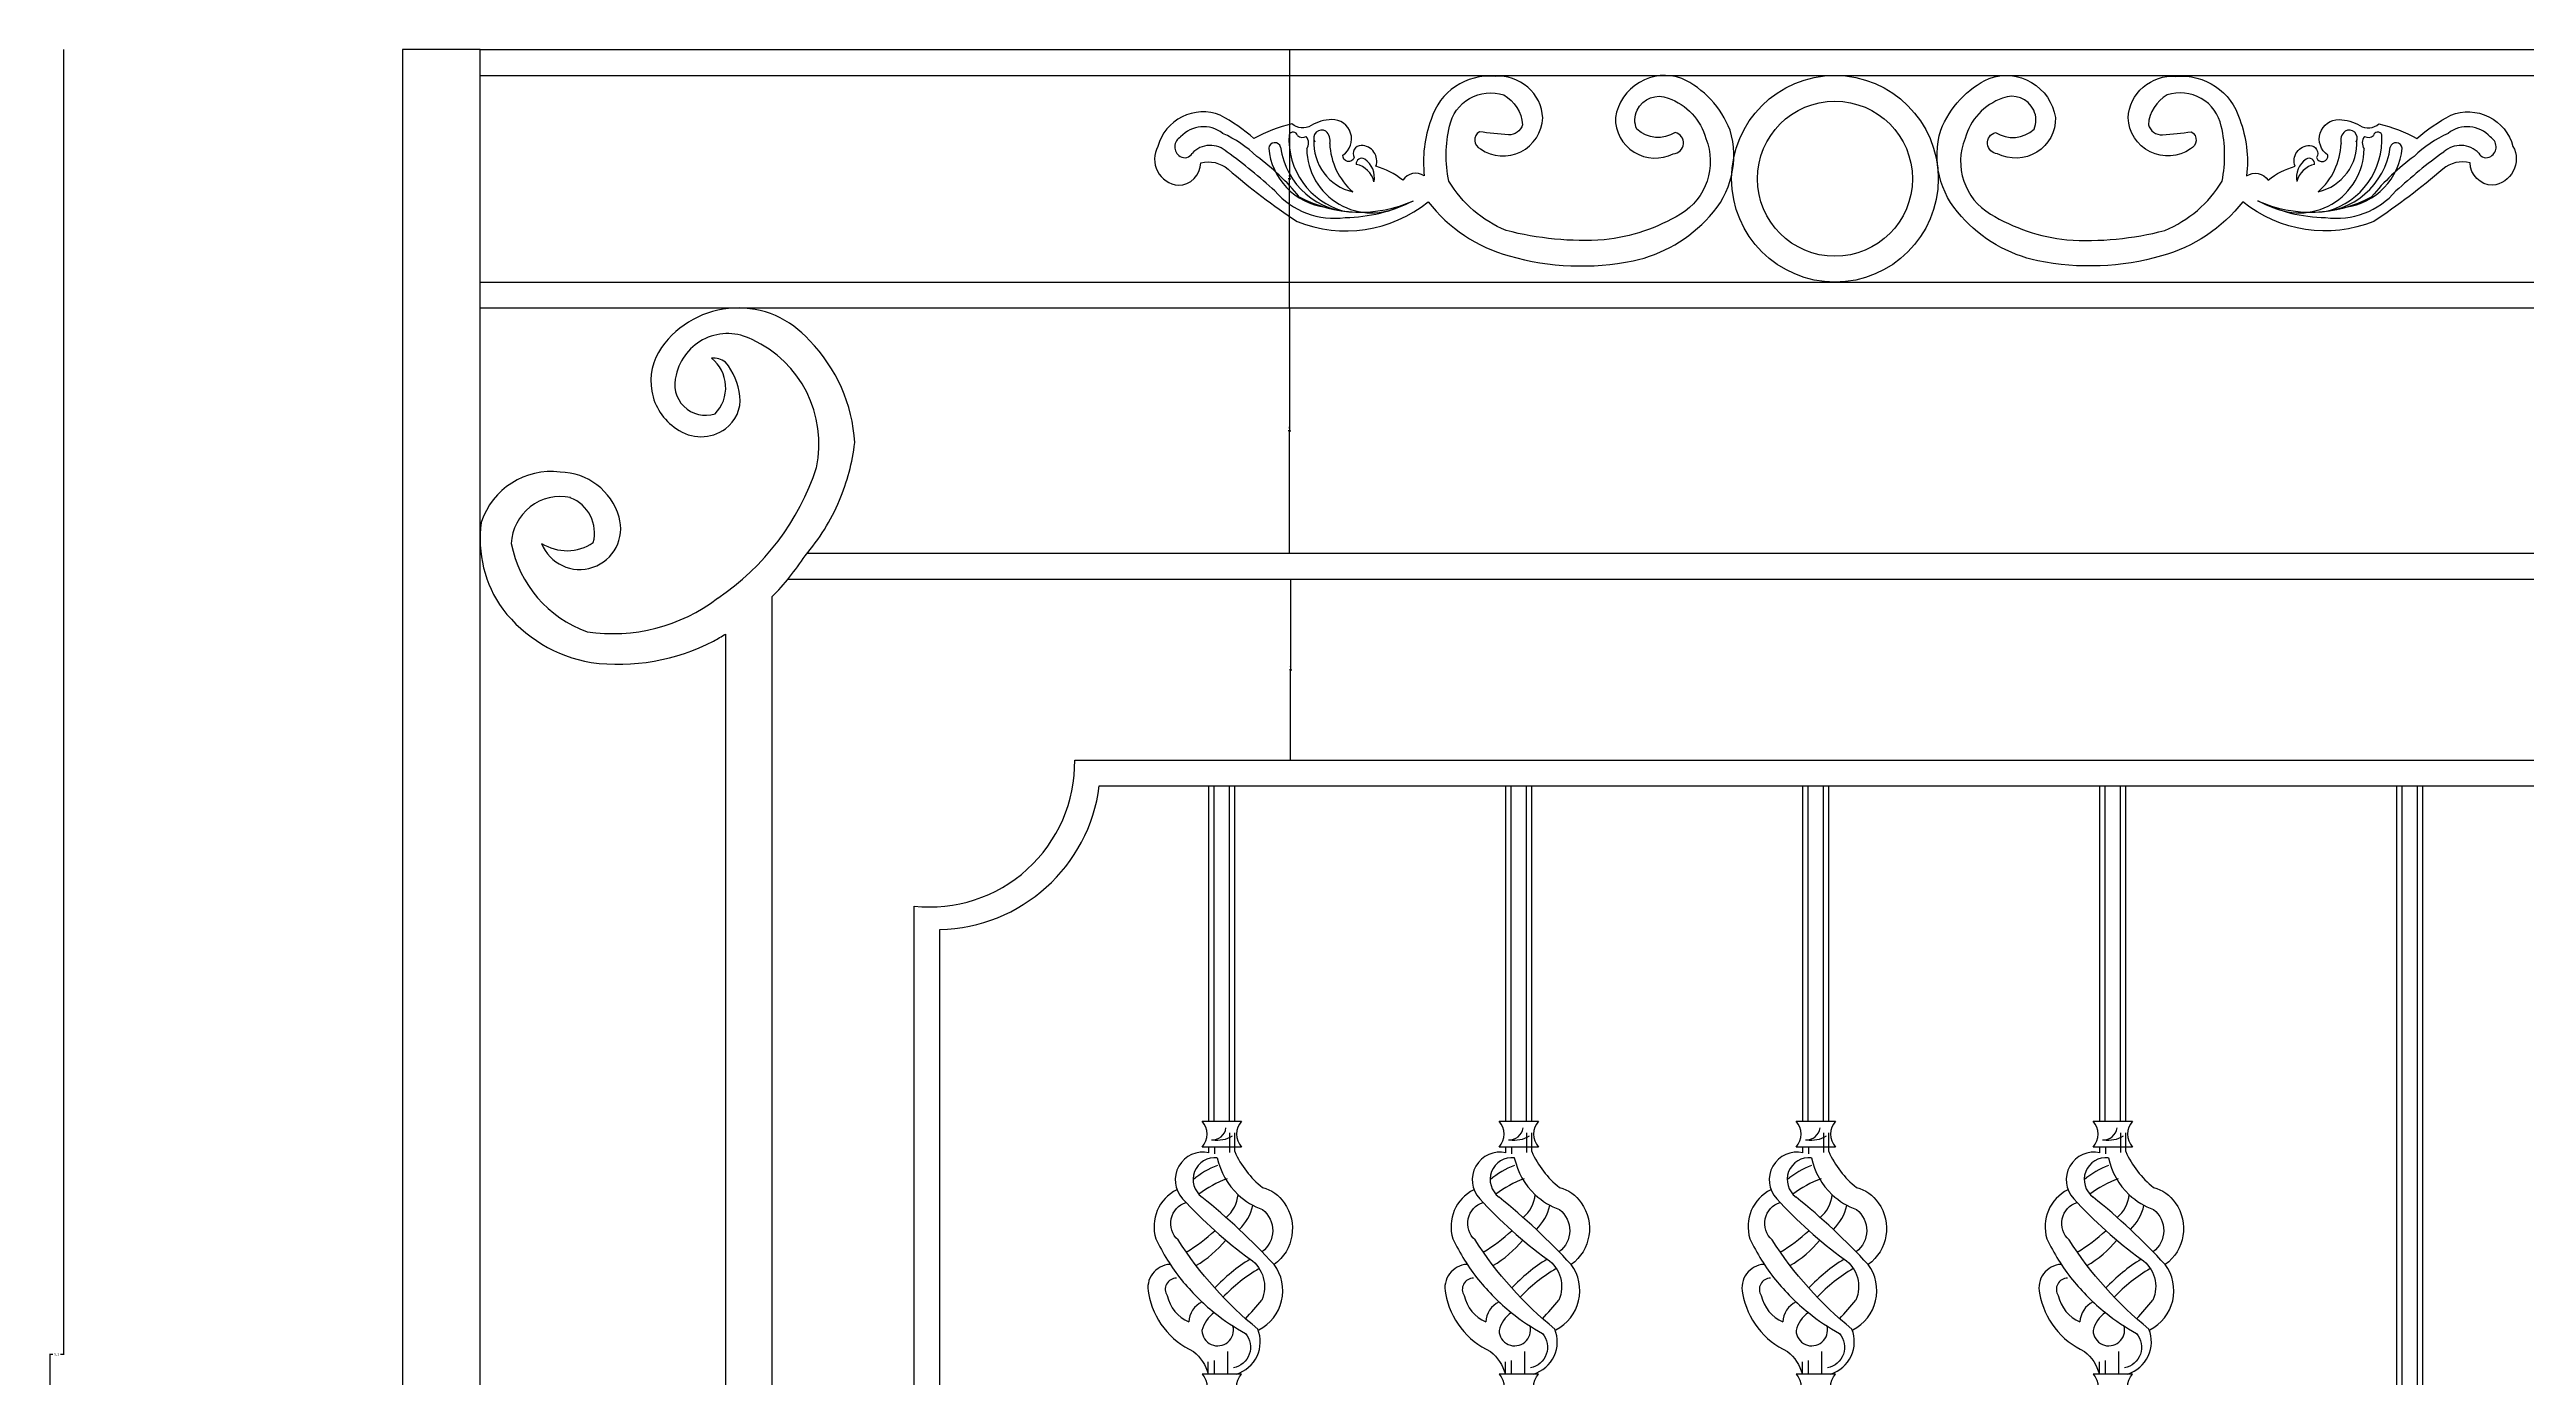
# Model space of a CAD drawing. Header units: metres. Extents: x 639 to 3880, y 4743 to 5753.
# Drawn here: x 639 to 1598, y 5239 to 5753 of the extents above; entities that cross this region are included whole.
import ezdxf

# ---------------------------------------------------------------- set-up
doc = ezdxf.new("R2010")
doc.units = ezdxf.units.M
for name, color, linetype in [('3', 3, 'Continuous'), ('4', 4, 'Continuous'), ('7', 7, 'Continuous'), ('DIM', 3, 'Continuous')]:
    doc.layers.add(name, color=color, linetype=linetype)
doc.dimstyles.get("Standard").update_dxf_attribs({"dimtxt": 2.5, "dimasz": 2.5, "dimexe": 1.25, "dimexo": 0.625, "dimtad": 1, "dimcen": 2.5, "dimazin": 3, "dimtfac": 1, "dimtmove": 0, "dimatfit": 3})

# ---------------------------------------------------------------- blocks, each defined once
blk = doc.blocks.new('*D1')
for p, q in [((644.62, 5752.84), (644.62, 5247.84)), ((640.57, 5247.84), (639.27, 5247.84)), ((639.52, 4742.84), (639.52, 5247.84)), ((644.87, 5247.84), (643.57, 5247.84))]:
    blk.add_line(p, q)
at = {"layer": 'Defpoints'}
for p in [(644.62, 5752.84), (644.62, 5247.84), (639.52, 4742.84)]:
    blk.add_point(p, dxfattribs=at)
at = {"layer": 'DIM', "insert": (642.07, 5247.84), "char_height": 1, "attachment_point": 5}
blk.add_mtext('5,1', dxfattribs=at)
blk = doc.blocks.new('*D2')
for p, q in [((1119.34, 5652.84), (1119.34, 5605.34)), ((1119.09, 5605.34), (1118.84, 5605.34)), ((1119.34, 5557.84), (1119.34, 5605.34)), ((1119.34, 5605.34), (1119.34, 5605.34)), ((1119.59, 5605.34), (1119.84, 5605.34))]:
    blk.add_line(p, q)
at = {"layer": 'Defpoints'}
for p in [(1119.34, 5652.84), (1119.34, 5605.34), (1119.34, 5557.84)]:
    blk.add_point(p, dxfattribs=at)
at = {"layer": 'DIM', "insert": (1119.34, 5606.465), "char_height": 1, "attachment_point": 5}
blk.add_mtext('0', dxfattribs=at)
blk = doc.blocks.new('*D4')
for p, q in [((1119.79, 5547.84), (1119.79, 5512.84)), ((1119.54, 5512.84), (1119.29, 5512.84)), ((1119.79, 5477.84), (1119.79, 5512.84)), ((1119.79, 5512.84), (1119.79, 5512.84)), ((1120.04, 5512.84), (1120.29, 5512.84))]:
    blk.add_line(p, q)
at = {"layer": 'Defpoints'}
for p in [(1119.79, 5547.84), (1119.79, 5512.84), (1119.79, 5477.84)]:
    blk.add_point(p, dxfattribs=at)
at = {"layer": 'DIM', "insert": (1119.79, 5513.965), "char_height": 1, "attachment_point": 5}
blk.add_mtext('0', dxfattribs=at)
blk = doc.blocks.new('*D5')
for p, q in [((1119.34, 5752.84), (1119.34, 5702.84)), ((1119.09, 5702.84), (1118.84, 5702.84)), ((1119.34, 5652.84), (1119.34, 5702.84)), ((1119.34, 5702.84), (1119.34, 5702.84)), ((1119.59, 5702.84), (1119.84, 5702.84))]:
    blk.add_line(p, q)
at = {"layer": 'Defpoints'}
for p in [(1119.34, 5752.84), (1119.34, 5702.84), (1119.34, 5652.84)]:
    blk.add_point(p, dxfattribs=at)
at = {"layer": '3', "insert": (1119.34, 5703.965), "char_height": 1, "attachment_point": 5}
blk.add_mtext('0', dxfattribs=at)

msp = doc.modelspace()

# ---------------------------------------------------------------- linework, layer by layer
at = {"layer": '3'}
for p, q in [((1088.13, 5338.1), (1088.13, 5467.84)), ((1090.13, 5338.1), (1090.13, 5467.84)), ((1096.13, 5338.1), (1096.13, 5467.84)), ((1098.13, 5338.1), (1098.13, 5467.84)), ((1203.13, 5338.1), (1203.13, 5467.84)), ((1205.13, 5338.1), (1205.13, 5467.84)), ((1211.13, 5338.1), (1211.13, 5467.84)), ((1213.13, 5338.1), (1213.13, 5467.84)), ((1318.13, 5338.1), (1318.13, 5467.84)), ((1320.13, 5338.1), (1320.13, 5467.84)), ((1326.13, 5338.1), (1326.13, 5467.84)), ((1328.13, 5338.1), (1328.13, 5467.84)), ((1433.13, 5338.1), (1433.13, 5467.84)), ((1435.13, 5338.1), (1435.13, 5467.84)), ((1441.13, 5338.1), (1441.13, 5467.84)), ((1443.13, 5338.1), (1443.13, 5467.84)), ((1548.13, 5167.35), (1548.13, 5467.84)), ((1550.13, 5168.9), (1550.13, 5467.84)), ((1556.13, 5173.7), (1556.13, 5467.84)), ((1558.13, 5175.36), (1558.13, 5467.84)), ((1096.08, 5333.59), (1096.08, 5325.97)), ((1098.13, 5326.33), (1098.13, 5333.59)), ((1211.08, 5333.59), (1211.08, 5325.97)), ((1213.13, 5326.33), (1213.13, 5333.59)), ((1326.08, 5333.59), (1326.08, 5325.97)), ((1328.13, 5326.33), (1328.13, 5333.59)), ((1441.08, 5333.59), (1441.08, 5325.97)), ((1443.13, 5326.33), (1443.13, 5333.59)), ((1088.13, 5325.85), (1088.13, 5328.1)), ((1090.31, 5328.1), (1090.31, 5325.49)), ((1203.13, 5325.85), (1203.13, 5328.1)), ((1205.31, 5328.1), (1205.31, 5325.49)), ((1318.13, 5325.85), (1318.13, 5328.1)), ((1320.31, 5328.1), (1320.31, 5325.49)), ((1433.13, 5325.85), (1433.13, 5328.1)), ((1435.31, 5328.1), (1435.31, 5325.49)), ((1095.5, 5240.25), (1095.5, 5248.93)), ((1210.5, 5240.25), (1210.5, 5248.93)), ((1325.5, 5240.25), (1325.5, 5248.93)), ((1440.5, 5240.25), (1440.5, 5248.93)), ((1087.91, 5240.25), (1087.91, 5244.91)), ((1090.31, 5240.25), (1090.31, 5245.48)), ((1202.91, 5240.25), (1202.91, 5244.91)), ((1205.31, 5240.25), (1205.31, 5245.48)), ((1317.91, 5240.25), (1317.91, 5244.91)), ((1320.31, 5240.25), (1320.31, 5245.48)), ((1432.91, 5240.25), (1432.91, 5244.91)), ((1435.31, 5240.25), (1435.31, 5245.48))]:
    msp.add_line(p, q, dxfattribs=at)
for points in [[(1100.79, 5328.1), (1085.47, 5328.1, 0.39), (1085.47, 5338.1), (1100.79, 5338.1, 0.39)], [(1215.79, 5328.1), (1200.47, 5328.1, 0.39), (1200.47, 5338.1), (1215.79, 5338.1, 0.39)], [(1330.79, 5328.1), (1315.47, 5328.1, 0.39), (1315.47, 5338.1), (1330.79, 5338.1, 0.39)], [(1445.79, 5328.1), (1430.47, 5328.1, 0.39), (1430.47, 5338.1), (1445.79, 5338.1, 0.39)], [(1100.79, 5240.25), (1085.47, 5240.25, -0.39), (1085.47, 5230.25), (1100.79, 5230.25, -0.39)], [(1215.79, 5240.25), (1200.47, 5240.25, -0.39), (1200.47, 5230.25), (1215.79, 5230.25, -0.39)], [(1330.79, 5240.25), (1315.47, 5240.25, -0.39), (1315.47, 5230.25), (1330.79, 5230.25, -0.39)], [(1445.79, 5240.25), (1430.47, 5240.25, -0.39), (1430.47, 5230.25), (1445.79, 5230.25, -0.39)]]:
    msp.add_lwpolyline(points, format="xyb", close=True, dxfattribs=at)
for points in [[(1091.39, 5323.94, 0.15), (1099.46, 5309.65, 0.1), (1108.9, 5303.89, -0.49), (1108.74, 5287.53, -0.58)], [(1098.13, 5326.33, 0.12), (1108.85, 5312.44, -0.19), (1117.29, 5306.51, -0.41), (1113.4, 5282.59, 1.09)], [(1206.39, 5323.94, 0.15), (1214.46, 5309.65, 0.1), (1223.9, 5303.89, -0.49), (1223.74, 5287.53, -0.58)], [(1213.13, 5326.33, 0.12), (1223.85, 5312.44, -0.19), (1232.29, 5306.51, -0.41), (1228.4, 5282.59, 1.09)], [(1321.39, 5323.94, 0.15), (1329.46, 5309.65, 0.1), (1338.9, 5303.89, -0.49), (1338.74, 5287.53, -0.58)], [(1328.13, 5326.33, 0.12), (1338.85, 5312.44, -0.19), (1347.29, 5306.51, -0.41), (1343.4, 5282.59, 1.09)], [(1436.39, 5323.94, 0.15), (1444.46, 5309.65, 0.1), (1453.9, 5303.89, -0.49), (1453.74, 5287.53, -0.58)], [(1443.13, 5326.33, 0.12), (1453.85, 5312.44, -0.19), (1462.29, 5306.51, -0.41), (1458.4, 5282.59, 1.09)], [(1075.7, 5311.53, 0.37), (1067.61, 5292.57, 0.06), (1077.51, 5276.69, 0.05), (1090.23, 5264, 0.04), (1102.29, 5255.89, -0.58), (1097.61, 5242.69, -0.44)], [(1098.83, 5240.25, 0.44), (1107.07, 5257.64, -0.08), (1076.18, 5292.19, -0.58), (1079.31, 5306.65)], [(1077.98, 5308.09, 0.05), (1104.1, 5284.69, -0.36), (1108.6, 5268.79)], [(1190.7, 5311.53, 0.37), (1182.61, 5292.57, 0.06), (1192.51, 5276.69, 0.05), (1205.23, 5264, 0.04), (1217.29, 5255.89, -0.58), (1212.61, 5242.69, -0.44)], [(1213.83, 5240.25, 0.44), (1222.07, 5257.64, -0.08), (1191.18, 5292.19, -0.58), (1194.31, 5306.65)], [(1192.98, 5308.09, 0.05), (1219.1, 5284.69, -0.36), (1223.6, 5268.79)], [(1305.7, 5311.53, 0.37), (1297.61, 5292.57, 0.06), (1307.51, 5276.69, 0.05), (1320.23, 5264, 0.04), (1332.29, 5255.89, -0.58), (1327.61, 5242.69, -0.44)], [(1328.83, 5240.25, 0.44), (1337.07, 5257.64, -0.08), (1306.18, 5292.19, -0.58), (1309.31, 5306.65)], [(1307.98, 5308.09, 0.05), (1334.1, 5284.69, -0.36), (1338.6, 5268.79)], [(1420.7, 5311.53, 0.37), (1412.61, 5292.57, 0.06), (1422.51, 5276.69, 0.05), (1435.23, 5264, 0.04), (1447.29, 5255.89, -0.58), (1442.61, 5242.69, -0.44)], [(1443.83, 5240.25, 0.44), (1452.07, 5257.64, -0.08), (1421.18, 5292.19, -0.58), (1424.31, 5306.65)], [(1422.98, 5308.09, 0.05), (1449.1, 5284.69, -0.36), (1453.6, 5268.79)], [(1073.08, 5282.68, 0.47), (1064.77, 5271.49, 0.25), (1082.18, 5248.99, -0.15), (1087.91, 5240.25)], [(1188.08, 5282.68, 0.47), (1179.77, 5271.49, 0.25), (1197.18, 5248.99, -0.15), (1202.91, 5240.25)], [(1303.08, 5282.68, 0.47), (1294.77, 5271.49, 0.25), (1312.18, 5248.99, -0.15), (1317.91, 5240.25)], [(1418.08, 5282.68, 0.47), (1409.77, 5271.49, 0.25), (1427.18, 5248.99, -0.15), (1432.91, 5240.25)]]:
    msp.add_lwpolyline(points, format="xyb", dxfattribs=at)
for centre, radius, start, end in [((1079.27, 5715.19), 4.35, 118.65, 238.75), ((1086.05, 5711.13), 11.86, 51.28, 138.34), ((1088.67, 5706.19), 9.56, 47.05, 137.3), ((1075.7, 5679.83), 44.27, 45.63, 66.34), ((1113.63, 5714.42), 2.37, 15.8, 172.67), ((1147.92, 5718.12), 28.81, 176.52, 254.64), ((1120.74, 5719.19), 1.71, 11.13, 156.86), ((1124.4, 5722.04), 3.21, 231.8, 296.78), ((1122.83, 5716.67), 3.92, 324.34, 39.75), ((1131.81, 5718.59), 3.08, 59.08, 208.55), ((1148.23, 5716.73), 19.46, 176.54, 256.95), ((1130.42, 5717.63), 4.66, 345.15, 50.51), ((1161.1, 5717.47), 26.19, 182.26, 228.77), ((1513.19, 5716.74), 19.46, 283.05, 3.46), ((1500.33, 5717.48), 26.19, 311.23, 357.74), ((1513.51, 5718.12), 28.81, 285.36, 3.48), ((1531.01, 5717.64), 4.66, 129.49, 194.85), ((1529.62, 5718.6), 3.08, 331.46, 120.92), ((1538.6, 5716.68), 3.92, 140.25, 215.66), ((1537.03, 5722.05), 3.21, 243.22, 308.2), ((1540.69, 5719.2), 1.71, 23.15, 168.87), ((1547.8, 5714.43), 2.37, 7.34, 164.2), ((1585.73, 5679.83), 44.27, 113.66, 134.37), ((1572.76, 5706.2), 9.56, 42.7, 132.95), ((1575.38, 5711.13), 11.86, 41.66, 128.72), ((1582.16, 5715.2), 4.35, 301.25, 61.36), ((1078.77, 5714.21), 3.25, 237.29, 331.76), ((982.61, 5556.05), 193.29, 47.3, 54.38), ((1052.95, 5638.3), 90.77, 39.38, 53.72), ((1136.59, 5716.97), 25.4, 185.06, 262.43), ((1144.59, 5718.87), 28.93, 187.55, 270.88), ((1151.18, 5714.78), 25.16, 180.91, 298.78), ((1510.25, 5714.79), 25.16, 241.22, 359.09), ((1516.84, 5718.87), 28.93, 269.13, 352.45), ((1524.84, 5716.97), 25.4, 277.57, 354.94), ((1608.48, 5638.31), 90.77, 126.28, 140.62), ((1678.82, 5556.06), 193.29, 125.62, 132.7), ((1582.65, 5714.22), 3.25, 208.24, 302.71), ((1136.62, 5717.68), 30.14, 220.46, 278.22), ((1524.81, 5717.68), 30.14, 261.79, 319.54), ((1146.77, 5739.74), 49.83, 241.65, 294.35), ((1514.66, 5739.75), 49.83, 245.65, 298.35), ((1089.54, 5336.17), 5.26, 265.22, 352.66), ((1091.39, 5342.36), 11.59, 260.83, 300.54), ((1204.54, 5336.17), 5.26, 265.22, 352.66), ((1206.39, 5342.36), 11.59, 260.83, 300.54), ((1319.54, 5336.17), 5.26, 265.22, 352.66), ((1321.39, 5342.36), 11.59, 260.83, 300.54), ((1434.54, 5336.17), 5.26, 265.22, 352.66), ((1436.39, 5342.36), 11.59, 260.83, 300.54), ((1085.77, 5315.41), 10.69, 77.27, 223.21), ((1090.5, 5315.51), 8.47, 83.92, 233.6), ((1200.77, 5315.41), 10.69, 77.27, 223.21), ((1205.5, 5315.51), 8.47, 83.92, 233.6), ((1315.77, 5315.41), 10.69, 77.27, 223.21), ((1320.5, 5315.51), 8.47, 83.92, 233.6), ((1430.77, 5315.41), 10.69, 77.27, 223.21), ((1435.5, 5315.51), 8.47, 83.92, 233.6), ((1101.68, 5293), 29.79, 110.01, 131.29), ((1109.73, 5275.86), 42.49, 110.03, 126.92), ((1216.68, 5293), 29.79, 110.01, 131.29), ((1224.73, 5275.86), 42.49, 110.03, 126.92), ((1331.68, 5293), 29.79, 110.01, 131.29), ((1339.73, 5275.86), 42.49, 110.03, 126.92), ((1446.68, 5293), 29.79, 110.01, 131.29), ((1454.73, 5275.86), 42.49, 110.03, 126.92), ((926.12, 5110.16), 254.57, 42.64, 51.25), ((1086.44, 5310.93), 13.08, 309.58, 354.35), ((1086.11, 5310.1), 19.62, 314.74, 346.2), ((1041.12, 5110.16), 254.57, 42.64, 51.25), ((1201.44, 5310.93), 13.08, 309.58, 354.35), ((1201.11, 5310.1), 19.62, 314.74, 346.2), ((1156.12, 5110.16), 254.57, 42.64, 51.25), ((1316.44, 5310.93), 13.08, 309.58, 354.35), ((1316.11, 5310.1), 19.62, 314.74, 346.2), ((1271.12, 5110.16), 254.57, 42.64, 51.25), ((1431.44, 5310.93), 13.08, 309.58, 354.35), ((1431.11, 5310.1), 19.62, 314.74, 346.2), ((1038.79, 5352.83), 77, 301.79, 312.13), ((1153.79, 5352.83), 77, 301.79, 312.13), ((1268.79, 5352.83), 77, 301.79, 312.13), ((1383.79, 5352.83), 77, 301.79, 312.13), ((1062.61, 5317.92), 41.16, 299.83, 321.09), ((1139.82, 5226.79), 68.04, 121.67, 136.69), ((1177.61, 5317.92), 41.16, 299.83, 321.09), ((1254.82, 5226.79), 68.04, 121.67, 136.69), ((1292.61, 5317.92), 41.16, 299.83, 321.09), ((1369.82, 5226.79), 68.04, 121.67, 136.69), ((1407.61, 5317.92), 41.16, 299.83, 321.09), ((1484.82, 5226.79), 68.04, 121.67, 136.69), ((1075.6, 5272.99), 4.35, 90, 213.49), ((1137.99, 5228.23), 60.91, 119.92, 136.8), ((1099.82, 5272.5), 16.92, 296.64, 36.6), ((1190.6, 5272.99), 4.35, 90, 213.49), ((1252.99, 5228.23), 60.91, 119.92, 136.8), ((1214.82, 5272.5), 16.92, 296.64, 36.6), ((1305.6, 5272.99), 4.35, 90, 213.49), ((1367.99, 5228.23), 60.91, 119.92, 136.8), ((1329.82, 5272.5), 16.92, 296.64, 36.6), ((1420.6, 5272.99), 4.35, 90, 213.49), ((1482.99, 5228.23), 60.91, 119.92, 136.8), ((1444.82, 5272.5), 16.92, 296.64, 36.6), ((1086.33, 5273.86), 14.73, 192.83, 246.15), ((1089.19, 5260.15), 8.81, 114.99, 178.42), ((893.3, 5449.8), 281.27, 318, 319.94), ((1201.33, 5273.86), 14.73, 192.83, 246.15), ((1204.19, 5260.15), 8.81, 114.99, 178.42), ((1008.3, 5449.8), 281.27, 318, 319.94), ((1316.33, 5273.86), 14.73, 192.83, 246.15), ((1319.19, 5260.15), 8.81, 114.99, 178.42), ((1123.3, 5449.8), 281.27, 318, 319.94), ((1431.33, 5273.86), 14.73, 192.83, 246.15), ((1434.19, 5260.15), 8.81, 114.99, 178.42), ((1238.3, 5449.8), 281.27, 318, 319.94), ((1091.56, 5257.26), 6.1, 181.54, 14.47), ((1096.68, 5254.45), 11.52, 124.03, 166.76), ((1206.56, 5257.26), 6.1, 181.54, 14.47), ((1211.68, 5254.45), 11.52, 124.03, 166.76), ((1321.56, 5257.26), 6.1, 181.54, 14.47), ((1326.68, 5254.45), 11.52, 124.03, 166.76), ((1436.56, 5257.26), 6.1, 181.54, 14.47), ((1441.68, 5254.45), 11.52, 124.03, 166.76)]:
    msp.add_arc(centre, radius, start, end, dxfattribs=at)
at = {"layer": '4'}
msp.add_lwpolyline([(775.98, 4742.84), (805.98, 4742.84), (805.98, 5752.84), (775.98, 5752.84)], close=True, dxfattribs=at)
at = {"layer": '7'}
for p, q in [((805.98, 5752.84), (3850.5, 5752.84)), ((805.98, 5742.84), (3850.5, 5742.84)), ((805.98, 5662.84), (3850.5, 5662.84)), ((805.98, 5652.84), (3850.5, 5652.84)), ((918.98, 5540.99), (918.98, 5122.54)), ((900.98, 5526.63), (900.98, 5117.18))]:
    msp.add_line(p, q, dxfattribs=at)
for points in [[(1267.95, 5712.54, 0.86), (1268.7, 5720.74, -0.34), (1253.82, 5722, -0.22), (1253.96, 5729.42, -0.4), (1266, 5734.01, -0.25), (1280.53, 5718.4, -0.37), (1270.7, 5689.16, -0.11), (1241.11, 5679.19, -0.08), (1203.19, 5682.83, -0.16), (1181.04, 5701.93, -0.11), (1181.34, 5723.15, -0.45), (1202.28, 5735.28, -0.25), (1209.56, 5723.76, -0.35), (1204.1, 5719.82, -0.02), (1192.87, 5721.03, 0.61), (1193.3, 5714.37, 0.59), (1217.41, 5726.42, 0.42), (1198.99, 5742.46, 0.36), (1174.21, 5725.75, 0.12), (1171.53, 5703.99, 0.4), (1163.16, 5702.32, 0.1), (1152.78, 5707.68, 0.52), (1147.09, 5715.71, 0.57), (1144.41, 5711.02, -0.93), (1140.05, 5712.03, 0.75), (1135.7, 5725.75, 0.13), (1127.67, 5723.4, -0.33), (1120.3, 5724.07, 0.07), (1105.56, 5718.38, 0.06), (1092.51, 5727.42, 0.45), (1068.4, 5715.37, 0.54), (1076.27, 5700.33, 0.41), (1084.98, 5709.04, -0.24), (1095.56, 5706.55, 0.03), (1122.31, 5686.26, 0.27), (1173, 5693.92, 0.16), (1204.43, 5672.98, 0.12), (1252.36, 5671.07, 0.16), (1281.97, 5688.29, 0.27), (1289.91, 5721.69, 0.19), (1271.25, 5741.7, 0.47), (1245.53, 5726.49, 0.57)], [(1393.48, 5712.54, -0.86), (1392.73, 5720.74, 0.34), (1407.61, 5722, 0.22), (1407.47, 5729.42, 0.4), (1395.43, 5734.01, 0.25), (1380.9, 5718.4, 0.37), (1390.73, 5689.17, 0.11), (1420.32, 5679.19, 0.08), (1458.25, 5682.83, 0.16), (1480.39, 5701.93, 0.11), (1480.09, 5723.16, 0.45), (1459.15, 5735.28, 0.25), (1451.87, 5723.76, 0.35), (1457.33, 5719.82, 0.02), (1468.56, 5721.03, -0.61), (1468.13, 5714.37, -0.59), (1444.02, 5726.42, -0.42), (1462.44, 5742.46, -0.36), (1487.22, 5725.75, -0.12), (1489.9, 5704, -0.4), (1498.27, 5702.33, -0.1), (1508.65, 5707.68, -0.52), (1514.34, 5715.71, -0.57), (1517.02, 5711.03, 0.93), (1521.37, 5712.03, -0.75), (1525.73, 5725.75, -0.13), (1533.76, 5723.41, 0.33), (1541.13, 5724.08, -0.07), (1555.86, 5718.39, -0.06), (1568.92, 5727.43, -0.45), (1593.03, 5715.38, -0.54), (1585.16, 5700.34, -0.41), (1576.45, 5709.04, 0.24), (1565.87, 5706.56, -0.03), (1539.12, 5686.26, -0.27), (1488.43, 5693.92, -0.16), (1457, 5672.98, -0.12), (1409.07, 5671.08, -0.16), (1379.46, 5688.29, -0.27), (1371.52, 5721.69, -0.19), (1390.18, 5741.7, -0.47), (1415.9, 5726.49, -0.57)]]:
    msp.add_lwpolyline(points, format="xyb", close=True, dxfattribs=at)
for points in [[(925.16, 5547.84), (1762.57, 5547.84, 0.23), (1822.38, 5584.66, 0.57), (1779.07, 5653.27, 0.4), (1733.42, 5609.06, 0.63), (1778.22, 5594.53, -0.98), (1752.25, 5626.5, -0.93), (1811.07, 5590.85, -0.29), (1754.59, 5557.84), (932.57, 5557.84)], [(918.98, 5540.99, 0.05), (931.79, 5556.92, 0.08), (945.09, 5578.39, 0.08)], [(973.98, 5066.34), (973.98, 5421.33, 0.45), (1036.21, 5477.84), (1676.05, 5477.84, 0.32), (1754.17, 5391.99, 0.32)], [(983.98, 5066.22), (983.98, 5412.23, 0.37), (1045.71, 5467.84), (1667.36, 5467.84, 0.28), (1745.54, 5383.83, 0.28)]]:
    msp.add_lwpolyline(points, format="xyb", dxfattribs=at)
for radius in [40, 30]:
    msp.add_circle((1330.52, 5702.84), radius, dxfattribs=at)
for centre, radius, start, end in [((1147.3, 5708.69), 2.11, 56.41, 188.11), ((1143.4, 5699.68), 8.89, 13.2, 78.29), ((1143.64, 5703.35), 8.58, 349, 55.79), ((1517.79, 5703.35), 8.58, 124.21, 191.01), ((1518.03, 5699.69), 8.89, 101.72, 166.8), ((1514.13, 5708.69), 2.11, 351.89, 123.59), ((1140.28, 5747.2), 59.36, 270.62, 297.09), ((1521.14, 5747.21), 59.36, 242.92, 269.38), ((905.89, 5616.46), 36.38, 40.69, 144.68), ((901.84, 5622.52), 20.41, 62.49, 167.72), ((892.67, 5600.2), 44.5, 348.09, 65.28), ((890.09, 5597.3), 61, 3.2, 44.66), ((894.26, 5624.59), 22.19, 144.43, 236.38), ((896.41, 5625.71), 7.69, 53.61, 96.37), ((886.54, 5621.98), 14.52, 315.7, 51.57), ((882.24, 5616.16), 24.47, 5.98, 40.04), ((893.29, 5623.24), 11.96, 162.33, 287.7), ((892.85, 5617.27), 13.8, 306.06, 5.98), ((891.48, 5619.16), 16.14, 233.94, 306.06), ((869.66, 5610.28), 81.9, 337.08, 353.29), ((843.59, 5621.41), 97.48, 303.9, 341.84), ((833.43, 5561.19), 28.34, 82.85, 162.2), ((836.56, 5565.14), 24.18, 16.29, 89.05), ((837.01, 5560.85), 18.97, 78.14, 177.56), ((844.54, 5567.47), 15.86, 201.25, 16.29), ((835.7, 5565.79), 14.58, 344.95, 69.1), ((852.2, 5563.31), 46.22, 171.86, 215.82), ((862.64, 5570.3), 45.41, 190.96, 250.38), ((839.56, 5577.27), 18.38, 237.78, 303.82), ((858.62, 5570.34), 55.58, 217.83, 259.99), ((857.36, 5593.68), 66.9, 261.43, 307.35), ((859.36, 5595.58), 80.65, 262.59, 297.32), ((848.63, 5610.69), 99.03, 298.83, 301.91)]:
    msp.add_arc(centre, radius, start, end, dxfattribs=at)

# ---------------------------------------------------------------- dimensions: what is measured, and where the dimension line sits
at = {"layer": '3'}
dim = msp.add_linear_dim(base=(1119.34, 5702.84), p1=(1119.34, 5652.84), p2=(1119.34, 5752.84), dimstyle='Standard', dxfattribs=at)
dim.commit()
dim.dimension.update_dxf_attribs({"geometry": '*D5', "text_midpoint": (1119.34, 5703.965)})
at = {"layer": 'DIM'}
for base, p1, p2, picture, middle in [((644.62, 5247.84), (644.62, 5752.84), (639.52, 4742.84), '*D1', (642.07, 5247.84)), ((1119.34, 5605.34), (1119.34, 5652.84), (1119.34, 5557.84), '*D2', (1119.34, 5606.465)), ((1119.79, 5512.84), (1119.79, 5547.84), (1119.79, 5477.84), '*D4', (1119.79, 5513.965))]:
    dim = msp.add_linear_dim(base=base, p1=p1, p2=p2, dimstyle='Standard', dxfattribs=at)
    dim.commit()
    dim.dimension.update_dxf_attribs({"geometry": picture, "text_midpoint": middle})

doc.saveas('drawing.dxf')
